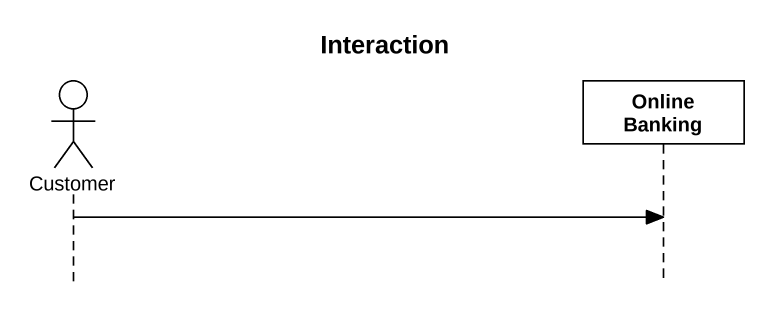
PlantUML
@startuml
title Interaction
hide footbox
actor Customer
participant "Online Banking" as Online_Banking

Customer -> Online_Banking
@enduml
